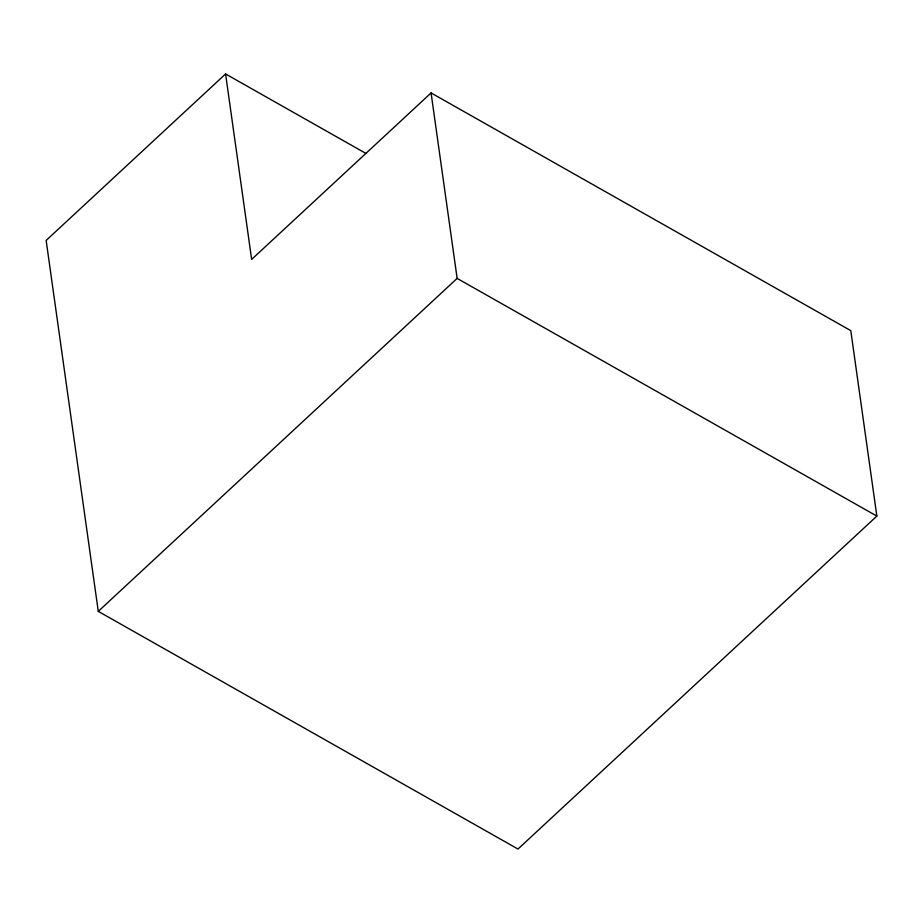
<?xml version="1.0" encoding="UTF-8"?>
<svg xmlns="http://www.w3.org/2000/svg" width="923" height="923" viewBox="0 0 923 923"><rect width="100%" height="100%" fill="white"/><g stroke="black" fill="none" stroke-linecap="round" stroke-linejoin="round"><path stroke-width="1.38" d="M225.581 73.955L46.15 240.43L98.276 611.361L517.988 849.045L876.85 516.084L850.787 330.63L431.076 92.935L251.644 259.409L225.581 73.955L365.9 153.414M98.276 611.361L457.139 278.4L431.076 92.935M457.139 278.4L876.85 516.084"/></g></svg>
